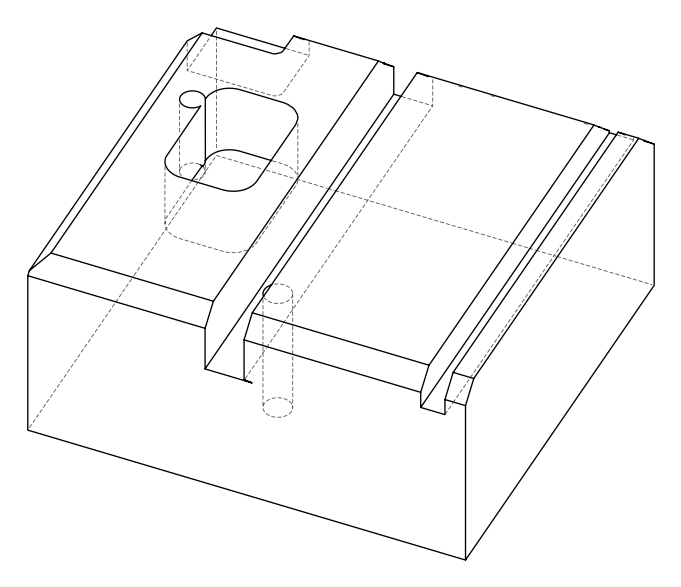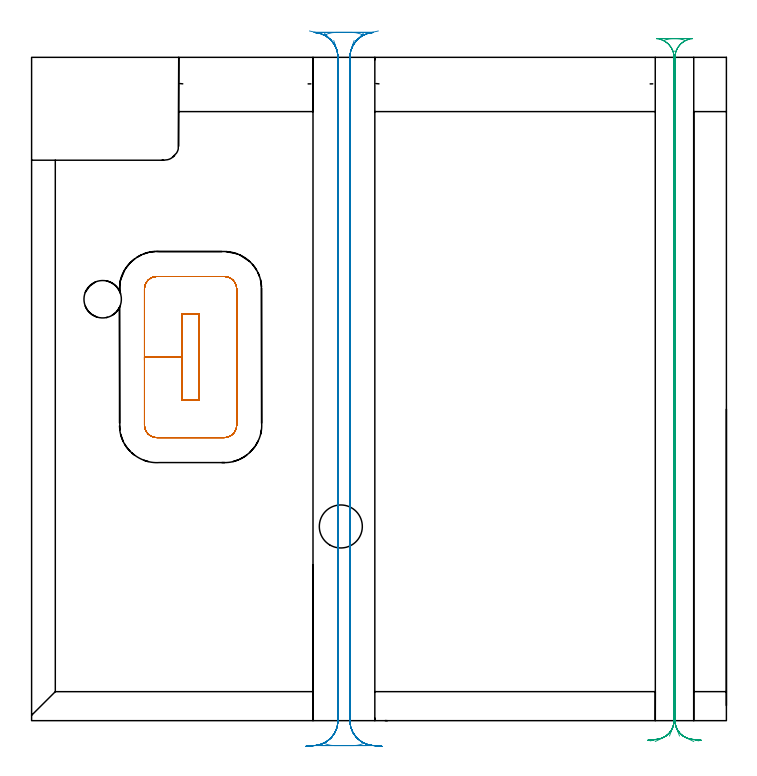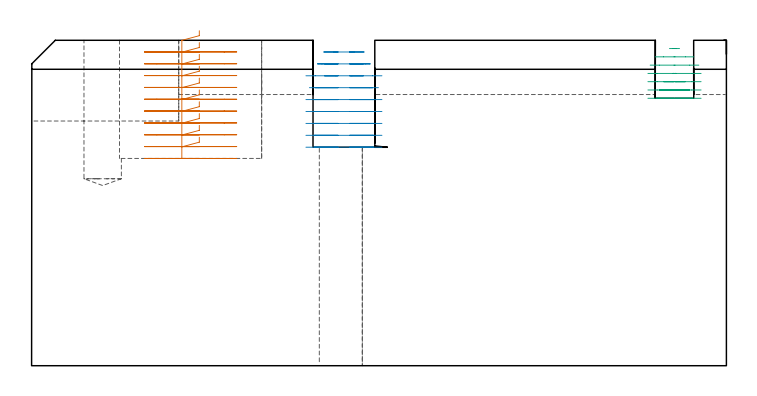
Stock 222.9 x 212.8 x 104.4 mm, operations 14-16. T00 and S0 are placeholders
(PLAN: 16 operations, 7 tool changes, 52.1 min)
(1 SPOT_DRILL | STEP1HOLE | NXT0321_9005460120000 | 0.04 min | 3787 mm3)
(2 SPOT_DRILL_1 | STEP1POCKET | NXT0321_9005460120000 | 0.03 min | 2 mm3)
(3 DRILL_THROUGH_HOLE_INTO_CENTER | STEP1HOLE | NXT0301_042 | 0.31 min | 2775 mm3)
(4 DRILL_TO_ENLARGE_THROUGH_HOLE | STEP1HOLE | NXT0301_103 | 0.31 min | 9040 mm3)
(5 DRILL_BLIND_HOLE_INTO_CENTER | STEP1POCKET | NXT0301_091 | 0.2 min | 5098 mm3)
(6 AREA_MILL | FG_CHAMFER_SURFACE | UGT0205_001 | 5.25 min | 15922 mm3)
(7 AREA_MILL_1 | FG_CHAMFER_SURFACE_1 | UGT0205_001 | 3.07 min | 4378 mm3)
(8 AREA_MILL_2 | FG_CHAMFER_SURFACE_2 | UGT0205_001 | 2.62 min | 8815 mm3)
(9 AREA_MILL_3 | FG_CHAMFER_SURFACE_3 | UGT0205_001 | 2.98 min | 4148 mm3)
(10 AREA_MILL_4 | FG_CHAMFER_SURFACE_4 | UGT0205_001 | 4.4 min | 5135 mm3)
(11 AREA_MILL_5 | FG_CHAMFER_SURFACE_5 | UGT0205_001 | 0.79 min | 2120 mm3)
(12 AREA_MILL_6 | FG_CHAMFER_SURFACE_6 | UGT0205_001 | 0.52 min | 629 mm3)
(13 MILL_CORNER_NOTCH_RECTANGULAR | CORNER_NOTCH_RECTANGULAR | NXT0201_009 | Follow Part, ap 2, ae 75% | 10.26 min | 38932 mm3)
(14 MILL_RECTANGULAR_POCKET | POCKET_RECTANGULAR_STRAIGHT | NXT0201_012 | Follow Part, ap 4, ae 75% | 5.78 min | 112252 mm3)
(15 MILL_RECTANGULAR_SLOT | SLOT_RECTANGULAR | NXT0201_012 | Follow Part, ap 4, ae 75% | 9.06 min | 136622 mm3)
(16 MILL_RECTANGULAR_SLOT_1 | SLOT_RECTANGULAR_1 | NXT0201_011 | Follow Part, ap 3, ae 75% | 6.47 min | 46583 mm3)
(TOOL NXT0321_9005460120000 | NC Spot Drill, 142deg, 12mm, Carbide, Uncoated | D12 PA142 FL30 Z2)
(TOOL NXT0301_042 | Carbide Drill 7.1mm [860.1-0710-057A1-MM 2214] | D7.1 PA140 FL85 Z2)
(TOOL NXT0301_103 | Carbide Drill 13.8mm [860.1-1380-062A1-MM 2214] | D13.8 PA140 FL77 Z2)
(TOOL NXT0301_091 | Carbide Drill 12mm [860.1-1200-036A1-MM 2214] | D12 PA140 FL55 Z2)
(TOOL UGT0205_001 | Chamfer Mill 20 x 3 x 45 deg. | D20 FL50 Z2)
(TOOL NXT0201_009 | ENDMILL 8mm [2P460-0800-NA 1630] | D8 FL26 Z6)
(TOOL NXT0201_012 | ENDMILL 16mm [2P460-1600-NA 1630] | D16 FL38 Z6)
(TOOL NXT0201_011 | ENDMILL 12mm [2P460-1200-NA 1630] | D12 FL38 Z6)
(OP 14 MILL_RECTANGULAR_POCKET)
G17 G21 G94 G90
T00 M6
G54
G17 G0 G90 X53.8 Y124.586 S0 M3
G43 Z114.464 H1
Z107.464
G94 G1 Y130.5 Z105.879 F250.
X48.2 Z104.379
Y116.65 Z100.667
Y102.8 F500.
X53.8
Y130.5
X48.2
Y116.65
X36.2
Y94.8
G3 X40.2 Y90.8 R4.
G1 X61.8
G3 X65.8 Y94.8 R4.
G1 Y138.5
G3 X61.8 Y142.5 R4.
G1 X40.2
G3 X36.2 Y138.5 R4.
G1 Y116.65
Y115.65
G0 X53.8 Y124.586 Z103.667
G1 Y130.5 Z102.083 F250.
X48.2 Z100.582
Y116.65 Z96.871
Y102.8 F500.
X53.8
Y130.5
X48.2
Y116.65
X36.2
Y94.8
G3 X40.2 Y90.8 R4.
G1 X61.8
G3 X65.8 Y94.8 R4.
G1 Y138.5
G3 X61.8 Y142.5 R4.
G1 X40.2
G3 X36.2 Y138.5 R4.
G1 Y116.65
Y115.65
G0 X53.8 Y124.586 Z99.871
G1 Y130.5 Z98.286 F250.
X48.2 Z96.786
Y116.65 Z93.075
Y102.8 F500.
X53.8
Y130.5
X48.2
Y116.65
X36.2
Y94.8
G3 X40.2 Y90.8 R4.
G1 X61.8
G3 X65.8 Y94.8 R4.
G1 Y138.5
G3 X61.8 Y142.5 R4.
G1 X40.2
G3 X36.2 Y138.5 R4.
G1 Y116.65
Y115.65
G0 X53.8 Y124.586 Z96.075
G1 Y130.5 Z94.49 F250.
X48.2 Z92.989
Y116.65 Z89.278
Y102.8 F500.
X53.8
Y130.5
X48.2
Y116.65
X36.2
Y94.8
G3 X40.2 Y90.8 R4.
G1 X61.8
G3 X65.8 Y94.8 R4.
G1 Y138.5
G3 X61.8 Y142.5 R4.
G1 X40.2
G3 X36.2 Y138.5 R4.
G1 Y116.65
Y115.65
G0 X53.8 Y124.586 Z92.278
G1 Y130.5 Z90.694 F250.
X48.2 Z89.193
Y116.65 Z85.482
Y102.8 F500.
X53.8
Y130.5
X48.2
Y116.65
X36.2
Y94.8
G3 X40.2 Y90.8 R4.
G1 X61.8
G3 X65.8 Y94.8 R4.
G1 Y138.5
G3 X61.8 Y142.5 R4.
G1 X40.2
G3 X36.2 Y138.5 R4.
G1 Y116.65
Y115.65
G0 X53.8 Y124.586 Z88.482
G1 Y130.5 Z86.897 F250.
X48.2 Z85.397
Y116.65 Z81.686
Y102.8 F500.
X53.8
Y130.5
X48.2
Y116.65
X36.2
Y94.8
G3 X40.2 Y90.8 R4.
G1 X61.8
G3 X65.8 Y94.8 R4.
G1 Y138.5
G3 X61.8 Y142.5 R4.
G1 X40.2
G3 X36.2 Y138.5 R4.
G1 Y116.65
Y115.65
G0 X53.8 Y124.586 Z84.686
G1 Y130.5 Z83.101 F250.
X48.2 Z81.6
Y116.65 Z77.889
Y102.8 F500.
X53.8
Y130.5
X48.2
Y116.65
X36.2
Y94.8
G3 X40.2 Y90.8 R4.
G1 X61.8
G3 X65.8 Y94.8 R4.
G1 Y138.5
G3 X61.8 Y142.5 R4.
G1 X40.2
G3 X36.2 Y138.5 R4.
G1 Y116.65
Y115.65
G0 X53.8 Y124.586 Z80.889
G1 Y130.5 Z79.304 F250.
X48.2 Z77.804
Y116.65 Z74.093
Y102.8 F500.
X53.8
Y130.5
X48.2
Y116.65
X36.2
Y94.8
G3 X40.2 Y90.8 R4.
G1 X61.8
G3 X65.8 Y94.8 R4.
G1 Y138.5
G3 X61.8 Y142.5 R4.
G1 X40.2
G3 X36.2 Y138.5 R4.
G1 Y116.65
Y115.65
G0 X53.8 Y124.586 Z77.093
G1 Y130.5 Z75.508 F250.
X48.2 Z74.007
Y116.65 Z70.296
Y102.8 F500.
X53.8
Y130.5
X48.2
Y116.65
X36.2
Y94.8
G3 X40.2 Y90.8 R4.
G1 X61.8
G3 X65.8 Y94.8 R4.
G1 Y138.5
G3 X61.8 Y142.5 R4.
G1 X40.2
G3 X36.2 Y138.5 R4.
G1 Y116.65
Y115.65
G0 X53.8 Y124.586 Z73.296
G1 Y130.5 Z71.712 F250.
X48.2 Z70.211
Y116.65 Z66.5
Y102.8 F500.
X53.8
Y130.5
X48.2
Y116.65
X36.2
Y94.8
G3 X40.2 Y90.8 R4.
G1 X61.8
G3 X65.8 Y94.8 R4.
G1 Y138.5
G3 X61.8 Y142.5 R4.
G1 X40.2
G3 X36.2 Y138.5 R4.
G1 Y116.65
Y115.65
G0 Z114.464
M5
M2
(OP 15 MILL_RECTANGULAR_SLOT)
G17 G21 G94 G90
T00 M6
G54
G17 G0 G90 X96.93 Y218.189 S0 M3
G43 Z114.464 H1
Z100.646
G94 G1 X97.884 Y215.345 F250.
G2 X98.3 Y212.8 R8. F500.
G1 Y0.
G2 X93.742 Y-7.222 R8.
G3 X97.184 Y-8. R8.
G1 X103.22
G3 X106.66 Y-7.223 R8.
G2 X102.1 Y0. R8.
G1 Y212.8
G2 X102.516 Y215.345 R8.
G1 X103.47 Y218.189 F250.
G0 Z114.464
X93.979 Y220.511
Z96.827
G1 X96.061 Y218.351
G2 X98.3 Y212.8 R8. F500.
G1 Y0.
G2 X91.809 Y-7.856 R8.
G1 X91.804 Y-7.886
G3 X93.15 Y-8. R8.
G1 X107.217
G3 X108.58 Y-7.883 R8.
G1 X108.575 Y-7.853
G2 X102.1 Y0. R8.
G1 Y212.8
G2 X104.339 Y218.351 R8.
G1 X106.421 Y220.511 F250.
G0 Z114.464
X112.397 Y-8.23
Z93.009
G1 X109.408 Y-7.97
G2 X102.1 Y0. R8. F500.
G1 Y212.8
G2 X106.425 Y219.906 R8.
G3 X102.757 Y220.8 R8.
G1 X97.647
G3 X93.977 Y219.905 R8.
G2 X98.3 Y212.8 R8.
G1 Y0.
G2 X90.992 Y-7.97 R8.
G1 X88.003 Y-8.23 F250.
G0 Z114.464
X89.131 Y221.264
Z89.191
G1 X92.058 Y220.605
G2 X98.3 Y212.8 R8. F500.
G1 Y0.
G2 X90.992 Y-7.97 R8.
G1 Y-8.
X109.408
Y-7.97
G2 X102.1 Y0. R8.
G1 Y212.8
G2 X108.337 Y220.603 R8.
G1 X111.263 Y221.265 F250.
G0 Z114.464
X112.397 Y-8.23
Z85.373
G1 X109.408 Y-7.97
G2 X102.1 Y0. R8. F500.
G1 Y212.8
G2 X109.7 Y220.79 R8.
G1 Y220.8
X90.7
Y220.79
G2 X98.3 Y212.8 R8.
G1 Y0.
G2 X90.992 Y-7.97 R8.
G1 X88.003 Y-8.23 F250.
G0 X112.397 Z81.555
G1 X109.408 Y-7.97
G2 X102.1 Y0. R8. F500.
G1 Y212.8
G2 X109.7 Y220.79 R8.
G1 Y220.8
X90.7
Y220.79
G2 X98.3 Y212.8 R8.
G1 Y0.
G2 X90.992 Y-7.97 R8.
G1 X88.003 Y-8.23 F250.
G0 X112.397 Z77.736
G1 X109.408 Y-7.97
G2 X102.1 Y0. R8. F500.
G1 Y212.8
G2 X109.7 Y220.79 R8.
G1 Y220.8
X90.7
Y220.79
G2 X98.3 Y212.8 R8.
G1 Y0.
G2 X90.992 Y-7.97 R8.
G1 X88.003 Y-8.23 F250.
G0 X112.397 Z73.918
G1 X109.408 Y-7.97
G2 X102.1 Y0. R8. F500.
G1 Y212.8
G2 X109.7 Y220.79 R8.
G1 Y220.8
X90.7
Y220.79
G2 X98.3 Y212.8 R8.
G1 Y0.
G2 X90.992 Y-7.97 R8.
G1 X88.003 Y-8.23 F250.
G0 X112.397 Z70.1
G1 X109.408 Y-7.97
G2 X102.1 Y0. R8. F500.
G1 Y212.8
G2 X109.7 Y220.79 R8.
G1 Y220.8
X90.7
Y220.79
G2 X98.3 Y212.8 R8.
G1 Y0.
G2 X90.992 Y-7.97 R8.
G1 X88.003 Y-8.23 F250.
G0 Z114.464
M5
M2
(OP 16 MILL_RECTANGULAR_SLOT_1)
G17 G21 G94 G90
T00 M6
G54
G17 G0 G90 X207.87 Y-4.948 S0 M3
G43 Z114.4 H1
Z101.743
G94 G1 X206.797 Y-2.146 F250.
G2 X206.4 Y0. R6. F500.
G1 Y206.16
G3 X206.1 Y206.16 R6.
G1 Y0.
G2 X205.703 Y-2.146 R6.
G1 X204.63 Y-4.948 F250.
G0 Z114.4
X212.454 Y-6.708
Z99.086
G1 X209.76 Y-5.388
G2 X206.4 Y0. R6. F500.
G1 Y208.818
G3 X206.1 Y208.818 R6.
G1 Y0.
G2 X202.741 Y-5.387 R6.
G1 X200.048 Y-6.708 F250.
G0 X214.063 Y-6.499 Z96.429
G1 X211.131 Y-5.864
G2 X206.4 Y0. R6. F500.
G1 Y211.475
G3 X206.1 Y211.475 R6.
G1 Y0.
G2 X201.371 Y-5.864 R6.
G1 X198.439 Y-6.499 F250.
G0 X214.786 Y-6.27 Z93.771
G1 X211.801 Y-5.97
G2 X206.4 Y0. R6. F500.
G1 Y212.8
G2 X206.726 Y214.75 R6.
G3 X205.774 Y214.75 R6.
G2 X206.1 Y212.8 R6.
G1 Y0.
G2 X200.699 Y-5.97 R6.
G1 X197.714 Y-6.27 F250.
G0 X214.786 Z91.114
G1 X211.801 Y-5.97
G2 X206.4 Y0. R6. F500.
G1 Y212.8
G2 X209.693 Y218.155 R6.
G3 X206.992 Y218.8 R6.
G1 X205.505
G3 X202.805 Y218.155 R6.
G2 X206.1 Y212.8 R6.
G1 Y0.
G2 X200.699 Y-5.97 R6.
G1 X197.714 Y-6.27 F250.
G0 X214.786 Z88.457
G1 X211.801 Y-5.97
G2 X206.4 Y0. R6. F500.
G1 Y212.8
G2 X211.057 Y218.648 R6.
G1 X211.063 Y218.677
G3 X209.86 Y218.8 R6.
G1 X202.639
G3 X201.437 Y218.677 R6.
G1 X201.443 Y218.648
G2 X206.1 Y212.8 R6.
G1 Y0.
G2 X200.699 Y-5.97 R6.
G1 X197.714 Y-6.27 F250.
G0 X214.786 Z85.8
G1 X211.801 Y-5.97
G2 X206.4 Y0. R6. F500.
G1 Y212.8
G2 X212.054 Y218.79 R6.
G1 Y218.8
X200.446
Y218.79
G2 X206.1 Y212.8 R6.
G1 Y0.
G2 X200.699 Y-5.97 R6.
G1 X197.714 Y-6.27 F250.
G0 Z114.4
M5
M2
